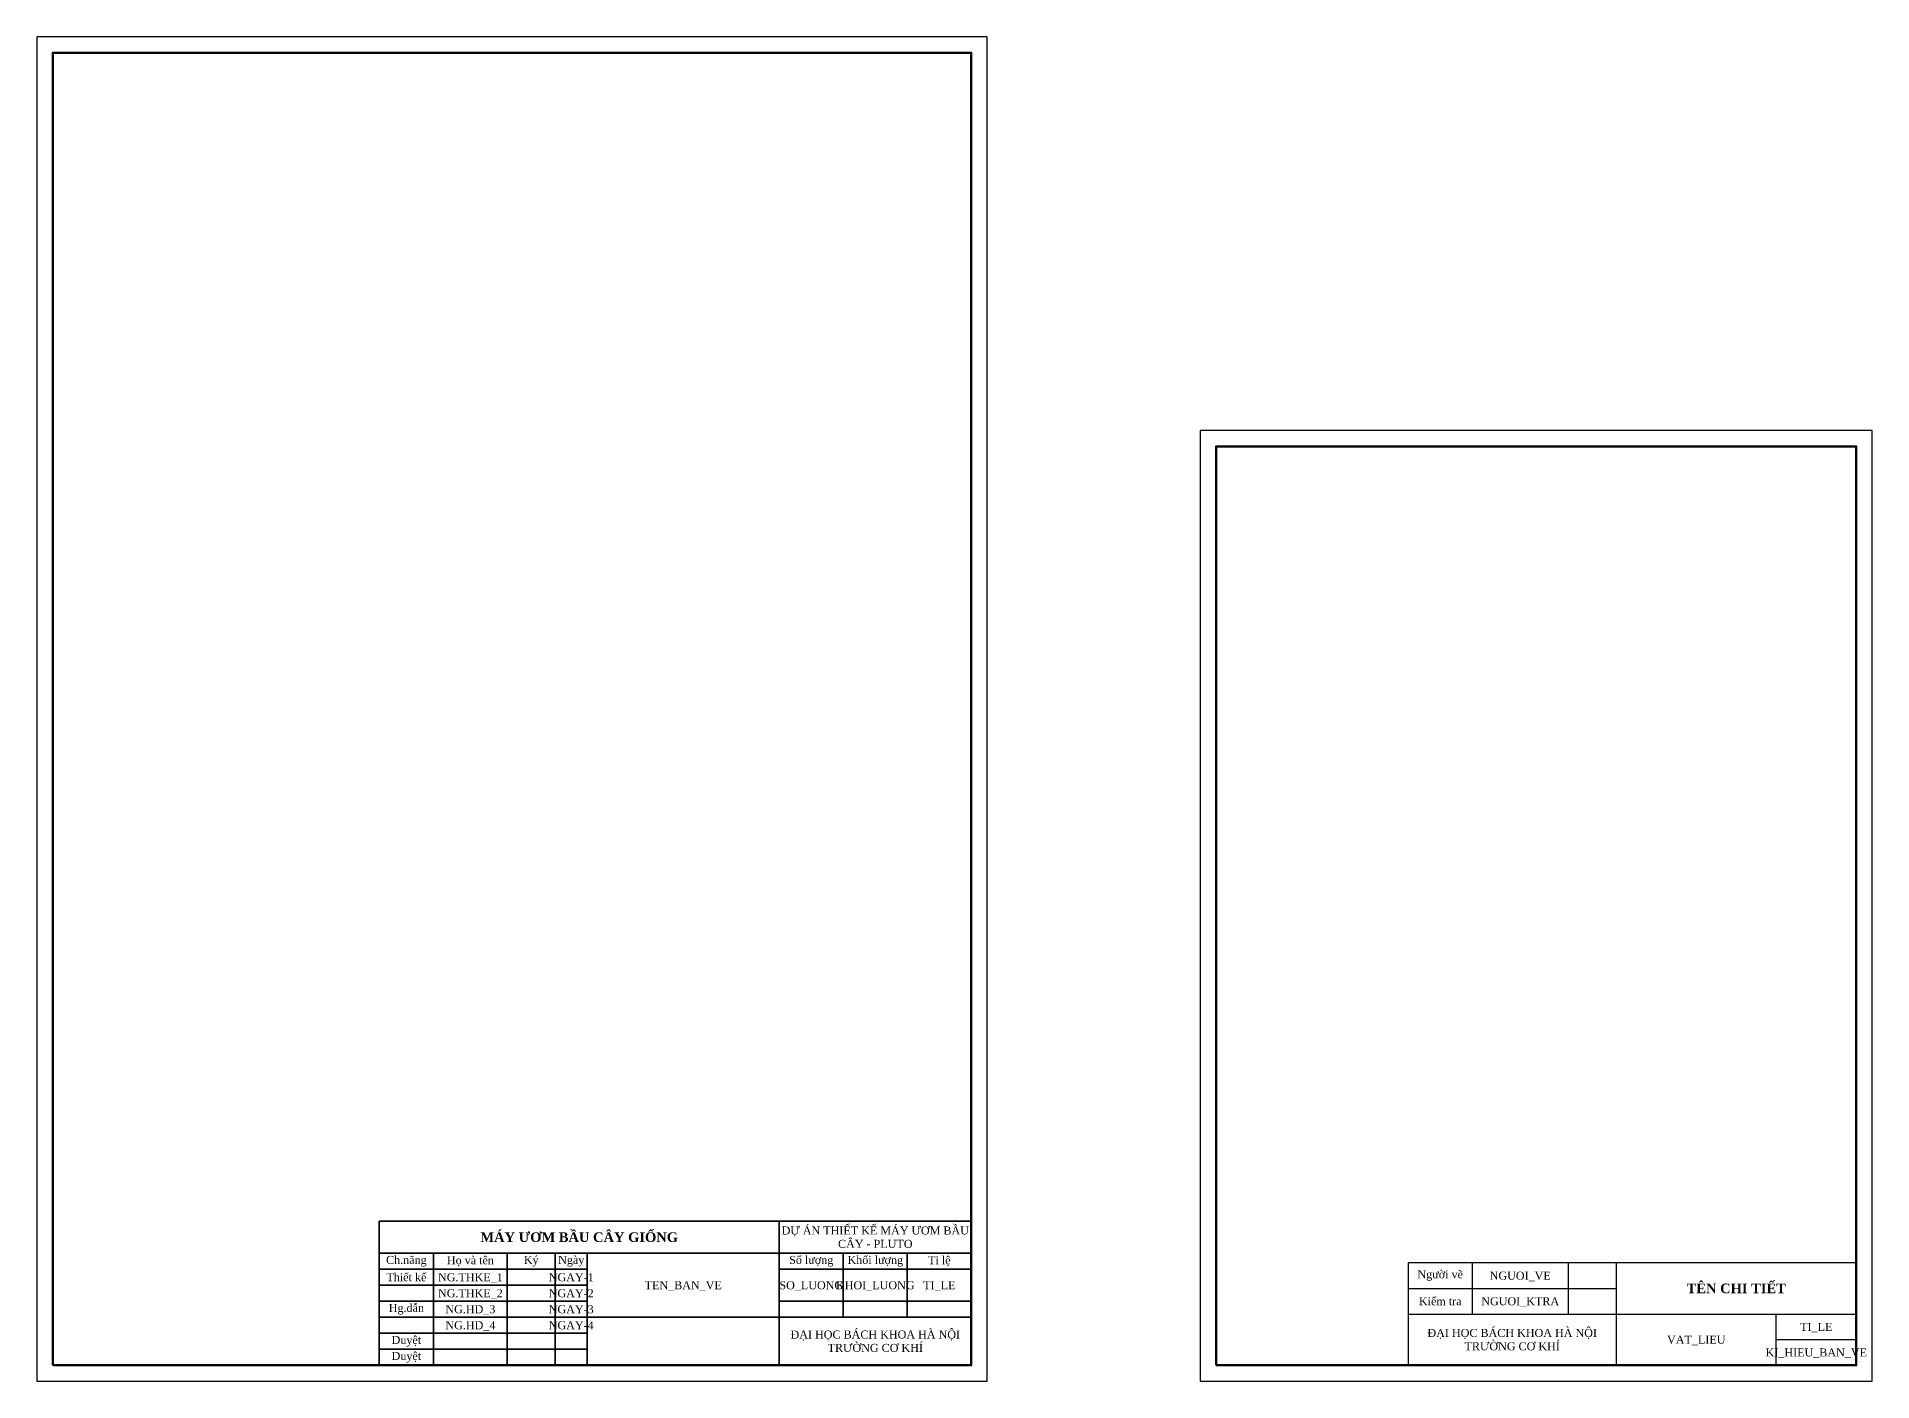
# Model space of a CAD drawing. Header units: millimetres. Extents: x -2719 to 4970, y -1200 to 2761.
# Drawn here: x 3450 to 4024, y -1200 to -780 of the extents above; entities that cross this region are included whole.
import ezdxf
from ezdxf.enums import TextEntityAlignment as Align

# ---------------------------------------------------------------- set-up
doc = ezdxf.new("R2010")
doc.units = ezdxf.units.MM
doc.header["$LTSCALE"] = 5
doc.header["$MEASUREMENT"] = 0
doc.layers.add('LIENDAM', color=3, linetype='Continuous', lineweight=50)
doc.layers.add('net dam', color=7, linetype='Continuous', lineweight=35)
doc.styles.get("Standard").update_dxf_attribs({"font": 'times.ttf', "height": 2.5})

msp = doc.modelspace()

# ---------------------------------------------------------------- linework, layer by layer
at = {"layer": 'Defpoints'}
for p, q in [((4018.5, -1163.5), (3878.5, -1163.5)), ((3878.5, -1163.5), (3878.5, -1195.5)), ((3898.5, -1163.5), (3898.5, -1179.5)), ((3928.5, -1163.5), (3928.5, -1179.5)), ((3943.5, -1163.5), (3943.5, -1195.5)), ((4018.5, -1195.5), (4018.5, -1163.5)), ((3878.5, -1171.5), (3943.5, -1171.5)), ((3878.5, -1179.5), (4018.5, -1179.5)), ((3993.5, -1195.5), (3993.5, -1179.5)), ((3993.5, -1187.5), (4018.5, -1187.5)), ((3878.5, -1195.5), (4018.5, -1195.5))]:
    msp.add_line(p, q, dxfattribs=at)
for points in [[(3450, -1200.5), (3747, -1200.5), (3747, -780.5), (3450, -780.5)], [(3813.5, -1200.5), (4023.5, -1200.5), (4023.5, -903.5), (3813.5, -903.5)]]:
    msp.add_lwpolyline(points, close=True, dxfattribs=at)
at = {"layer": 'LIENDAM'}
for points in [[(3455, -1195.5), (3742, -1195.5), (3742, -785.5), (3455, -785.5)], [(3818.5, -1195.5), (4018.5, -1195.5), (4018.5, -908.5), (3818.5, -908.5)]]:
    msp.add_lwpolyline(points, close=True, dxfattribs=at)
at = {"layer": 'net dam'}
for p, q in [((3557, -1195.5), (3557, -1150.5)), ((3557, -1150.5), (3742, -1150.5)), ((3682, -1195.5), (3682, -1150.5)), ((3742, -1150.5), (3742, -1195.5)), ((3557, -1160.5), (3742, -1160.5)), ((3574, -1195.5), (3574, -1160.5)), ((3597, -1195.5), (3597, -1160.5)), ((3612, -1195.5), (3612, -1160.5)), ((3622, -1195.5), (3622, -1160.5)), ((3702, -1160.5), (3702, -1180.5)), ((3722, -1160.5), (3722, -1180.5)), ((3557, -1165.5), (3622, -1165.5)), ((3682, -1165.5), (3742, -1165.5)), ((3557, -1170.5), (3622, -1170.5)), ((3557, -1175.5), (3622, -1175.5)), ((3682, -1175.5), (3742, -1175.5)), ((3557, -1180.5), (3742, -1180.5)), ((3557, -1185.5), (3622, -1185.5)), ((3557, -1190.5), (3622, -1190.5)), ((3742, -1195.5), (3557, -1195.5))]:
    msp.add_line(p, q, dxfattribs=at)

# ---------------------------------------------------------------- texts
at = {"layer": 'Defpoints', "attachment_point": 5}
for s, width, insert, char_height in [('Người vẽ', 20, (3888.5, -1167.5), 2.5), ('{\\fTimes New Roman|b1|i0|c0|p18;TÊN CHI TIẾT}', 75, (3981, -1171.5), 3), ('Kiểm tra', 20, (3888.5, -1175.5), 2.5), ('ĐẠI HỌC BÁCH KHOA HÀ NỘI\\PTRƯỜNG CƠ KHÍ', 65, (3911, -1187.5), 2.5)]:
    msp.add_mtext_dynamic_manual_height_columns(s, width=width, gutter_width=12.5, heights=[0], dxfattribs=dict(at, insert=insert, char_height=char_height))
at = {"layer": 'Defpoints'}
for tag, text, p in [('NGUOI_VE', '', (3913.5, -1167.5)), ('NGUOI_KTRA', '', (3913.5, -1175.5)), ('VAT_LIEU', '', (3968.5, -1187.5)), ('TI_LE', '1:1', (4006, -1183.5)), ('KI_HIEU_BAN_VE', '', (4006, -1191.5))]:
    msp.add_attdef(tag, text=text, height=2.5, dxfattribs=at).set_placement(p, align=Align.MIDDLE_CENTER)
at = {"layer": 'net dam', "attachment_point": 5}
for s, width, insert, char_height in [('DỰ ÁN THIẾT KẾ MÁY ƯƠM BẦU CÂY - PLUTO', 60, (3712, -1155.5), 2.5), ('{\\fTimes New Roman|b1|i0|c0|p18;MÁY ƯƠM BẦU CÂY GIỐNG}', 125, (3619.5, -1155.5), 3), ('Ch.năng', 17, (3565.5, -1163), 2.5), ('Họ và tên', 23, (3585.5, -1163), 2.5), ('Ký', 15, (3604.5, -1163), 2.5), ('Ngày', 10, (3617, -1163), 2.5), ('Số lượng', 20, (3692, -1163), 2.5), ('Khối lượng', 20, (3712, -1163), 2.5), ('Tỉ lệ', 20, (3732, -1163), 2.5), ('Thiết kế', 17, (3565.5, -1168), 2.5), ('Hg.dẫn', 17, (3565.5, -1178), 2.5), ('Duyệt', 17, (3565.5, -1188), 2.5), ('ĐẠI HỌC BÁCH KHOA HÀ NỘI \\PTRƯỜNG CƠ KHÍ', 60, (3712, -1188), 2.5), ('Duyệt', 17, (3565.5, -1193), 2.5)]:
    msp.add_mtext_dynamic_manual_height_columns(s, width=width, gutter_width=12.5, heights=[0], dxfattribs=dict(at, insert=insert, char_height=char_height))
at = {"layer": 'net dam'}
for tag, p in [('NG.THKE_1', (3585.5, -1168)), ('NGAY-1', (3617, -1168)), ('TEN_BAN_VE', (3652, -1170.5)), ('SO_LUONG', (3692, -1170.5)), ('KHOI_LUONG', (3712, -1170.5)), ('TI_LE', (3732, -1170.5)), ('NG.THKE_2', (3585.5, -1173)), ('NGAY-2', (3617, -1173)), ('NG.HD_3', (3585.5, -1178)), ('NGAY-3', (3617, -1178)), ('NG.HD_4', (3585.5, -1183)), ('NGAY-4', (3617, -1183))]:
    msp.add_attdef(tag, text='', height=2.5, dxfattribs=at).set_placement(p, align=Align.MIDDLE_CENTER)

doc.saveas('drawing.dxf')
